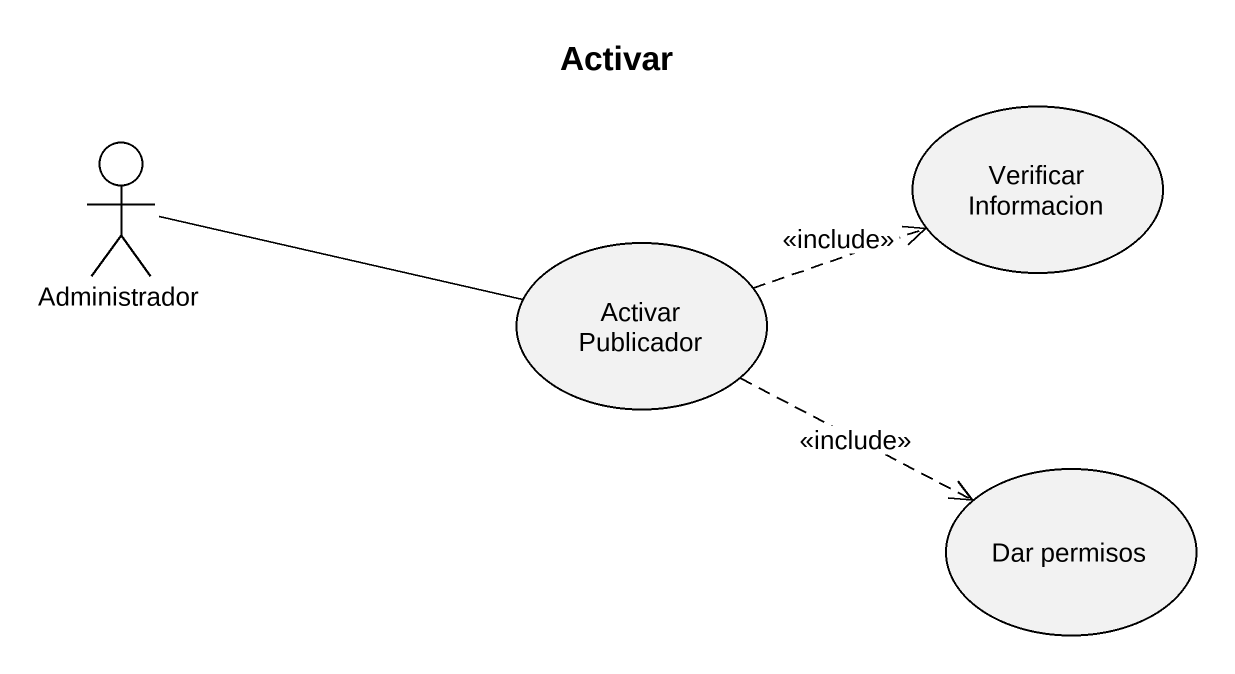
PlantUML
@startuml
title Activar
actor Administrador
usecase "Verificar Informacion" as Verificar_Informacion
usecase "Activar Publicador" as Activar_Publicador
usecase "Dar permisos" as Dar_permisos
Administrador -right- Activar_Publicador
Activar_Publicador .right.> Verificar_Informacion : <<include>>
Activar_Publicador .right.> Dar_permisos : <<include>>
@enduml
